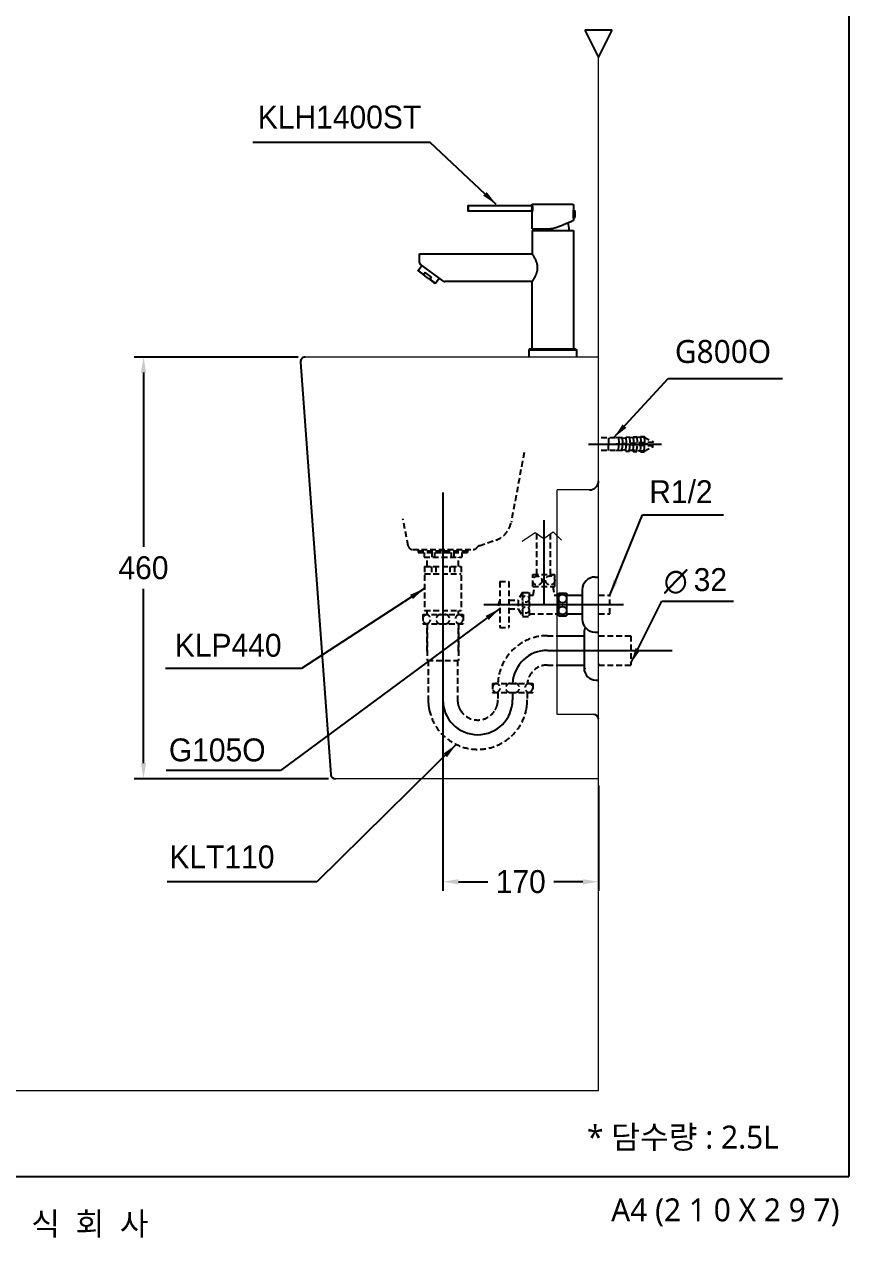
# Model space of a CAD drawing. Header units: millimetres. Extents: x 0 to 1800, y -67 to 2530.
# Drawn here: x 901 to 1800, y -67 to 1257 of the extents above; entities that cross this region are included whole.
import ezdxf
from ezdxf.enums import TextEntityAlignment as Align
from ezdxf.lldxf.tags import DXFTag

# ---------------------------------------------------------------- set-up
doc = ezdxf.new("R2010")
doc.units = ezdxf.units.MM
doc.linetypes.add('DASHED2', pattern=[9.525, 6.35, -3.175])
doc.layers.get('Defpoints').update_dxf_attribs({"color": 1})
for name, color, linetype in [('TEXT', 7, 'Continuous'), ('내부선 및 부속', 4, 'Continuous'), ('도각라인', 7, 'Continuous'), ('외형선', 3, 'Continuous'), ('점선', 6, 'DASHED2'), ('중심선', 1, 'DASHED'), ('치수선', 7, 'Continuous')]:
    doc.layers.add(name, color=color, linetype=linetype)
doc.styles.add('140911', font='HBATANG.TTF')
doc.styles.add('____', font='')
doc.styles.add('맑은고딕_치수', font='malgun.ttf', dxfattribs={"height": 25})
doc.styles.add('맑은고딕_통일', font='malgun.ttf', dxfattribs={"height": 25})
doc.styles.add('타이틀', font='H2GTRM.TTF', dxfattribs={"height": 25})
doc.styles.get('____').set_extended_font_data('굴림')
tags = doc.linetypes.add('DASHDOT', pattern=[70, 31, -13, 13, -13]).pattern_tags.tags
tags[10:11] = [DXFTag(74, 4), DXFTag(75, 0), DXFTag(340, '0'), DXFTag(46, 0.0), DXFTag(50, 0.0), DXFTag(44, 0.0), DXFTag(45, 0.0)]
tags[8:9] = [DXFTag(74, 4), DXFTag(75, 0), DXFTag(340, '0'), DXFTag(46, 0.0), DXFTag(50, 0.0), DXFTag(44, 0.0), DXFTag(45, 0.0)]
tags[6:7] = [DXFTag(74, 4), DXFTag(75, 0), DXFTag(340, '0'), DXFTag(46, 0.0), DXFTag(50, 0.0), DXFTag(44, 0.0), DXFTag(45, 0.0)]
tags[4:5] = [DXFTag(74, 4), DXFTag(75, 0), DXFTag(340, '0'), DXFTag(46, 0.0), DXFTag(50, 0.0), DXFTag(44, 0.0), DXFTag(45, 0.0)]
tags = doc.linetypes.add('DASHED', pattern=[25.72, 12.86, -12.86]).pattern_tags.tags
tags[6:7] = [DXFTag(74, 4), DXFTag(75, 0), DXFTag(340, '0'), DXFTag(46, 0.0), DXFTag(50, 0.0), DXFTag(44, 0.0), DXFTag(45, 0.0)]
tags[4:5] = [DXFTag(74, 4), DXFTag(75, 0), DXFTag(340, '0'), DXFTag(46, 0.0), DXFTag(50, 0.0), DXFTag(44, 0.0), DXFTag(45, 0.0)]
doc.dimstyles.new('MSADIM', dxfattribs={"dimtxt": 33, "dimasz": 17, "dimexe": 10, "dimexo": 7.5, "dimgap": 10, "dimtad": 0, "dimtih": 1, "dimtoh": 1, "dimdec": 0, "dimzin": 1, "dimdsep": 46, "dimtxsty": '____', "dimcen": 11.25, "dimadec": 0, "dimazin": 0, "dimtfac": 1, "dimtdec": 0, "dimtix": 1, "dimtmove": 0, "dimatfit": 3, "dimfxl": 0, "dimtolj": 1, "dimtzin": 1, "dimarcsym": 0})

# ---------------------------------------------------------------- blocks, each defined once
blk = doc.blocks.new('*D12')
at = {"color": 0, "lineweight": -2}
for p, q in [((1357.4, 512.4), (1357.4, 311.5)), ((1527.2, 426.4), (1527.2, 311.5)), ((1374.4, 321.5), (1406.4, 321.5)), ((1510.2, 321.5), (1478.3, 321.5))]:
    blk.add_line(p, q, dxfattribs=at)
at = {"color": 0}
for points in [[(1374.4, 324.3), (1374.4, 318.6), (1357.4, 321.5)], [(1510.2, 324.3), (1510.2, 318.6), (1527.2, 321.5)]]:
    blk.add_solid(points, dxfattribs=at)
at = {"layer": 'Defpoints', "color": 0}
for p in [(1357.4, 519.9), (1527.2, 433.9), (1527.2, 321.5)]:
    blk.add_point(p, dxfattribs=at)
at = {"color": 0, "insert": (1442.3, 321.5), "char_height": 25, "attachment_point": 5, "style": '____'}
blk.add_mtext('\\A1;170', dxfattribs=at)
blk = doc.blocks.new('*D21')
at = {"color": 0, "lineweight": -2}
for p, q in [((1199.7, 893.9), (1020.9, 893.9)), ((1030.9, 876.9), (1030.9, 686.7)), ((1030.9, 450.9), (1030.9, 641)), ((1232.7, 433.9), (1020.9, 433.9))]:
    blk.add_line(p, q, dxfattribs=at)
at = {"color": 0}
for points in [[(1028.1, 876.9), (1033.8, 876.9), (1030.9, 893.9)], [(1028.1, 450.9), (1033.8, 450.9), (1030.9, 433.9)]]:
    blk.add_solid(points, dxfattribs=at)
at = {"layer": 'Defpoints', "color": 0}
for p in [(1030.9, 893.9), (1207.2, 893.9), (1240.2, 433.9)]:
    blk.add_point(p, dxfattribs=at)
at = {"color": 0, "insert": (1030.9, 663.9), "char_height": 25, "attachment_point": 5, "style": '____'}
blk.add_mtext('\\A1;460', dxfattribs=at)

msp = doc.modelspace()

# ---------------------------------------------------------------- linework, layer by layer
at = {"layer": '내부선 및 부속', "lineweight": -3}
for p, q in [((1385.1, 1059.2), (1385.1, 1056.2)), ((1385.1, 1059.2), (1453.6, 1059.2)), ((1499.8, 1059.9), (1499.8, 1054.2)), ((1384.6, 1058.7), (1384.6, 1056.2)), ((1384.6, 1056.2), (1384.6, 1053.7)), ((1385.1, 1056.2), (1385.1, 1053.2)), ((1453.6, 1053.2), (1385.1, 1053.2)), ((1454.7, 1033.9), (1454.6, 1052)), ((1454.6, 1052), (1454.6, 1052)), ((1499.6, 1051.7), (1499.7, 1051.7)), ((1499.7, 1048.1), (1499.6, 1048.1)), ((1499.7, 1045.5), (1499.7, 1054.2)), ((1499.8, 1054.2), (1500.7, 1054.2)), ((1500.7, 1045.5), (1500.7, 1054.2)), ((1499.7, 1045.7), (1499.7, 1042.9)), ((1500.7, 1045.5), (1499.7, 1045.5)), ((1499.7, 1045.5), (1500.7, 1045.5)), ((1454.7, 1031.9), (1499.7, 1031.9)), ((1454.7, 1031.9), (1454.7, 1006.4)), ((1494.8, 1032), (1494.9, 1032)), ((1499.7, 1031.9), (1499.7, 902.4)), ((1331.9, 996.9), (1331.9, 1006.4)), ((1331.9, 1006.4), (1332.9, 1006.4)), ((1332.9, 1006.4), (1454.7, 1006.4)), ((1330.5, 988.5), (1334.5, 993.9)), ((1358.3, 976.4), (1332.7, 995.3)), ((1330.6, 987.8), (1330.5, 988.5)), ((1336.5, 984), (1330.5, 988.5)), ((1330.6, 987.8), (1337.6, 982.6)), ((1338, 986), (1336.5, 984)), ((1341.7, 979.5), (1337.6, 982.6)), ((1344.9, 980.9), (1338, 986)), ((1344.9, 980.9), (1343.4, 978.9)), ((1349.4, 974.4), (1353.5, 979.9)), ((1341.7, 979.5), (1348.7, 974.3)), ((1349.4, 974.4), (1343.4, 978.9)), ((1349.4, 974.4), (1348.7, 974.3)), ((1358.3, 976.4), (1359.9, 976.4)), ((1454.7, 976.4), (1359.7, 976.4)), ((1454.7, 902.4), (1454.7, 976.4)), ((1451.2, 901.4), (1451.2, 893.9)), ((1503.2, 901.4), (1451.2, 901.4)), ((1502.2, 902.4), (1452.2, 902.4)), ((1503.2, 901.4), (1503.2, 893.9))]:
    msp.add_line(p, q, dxfattribs=at)
at = {"layer": '내부선 및 부속'}
for p, q in [((1499.2, 1060.5), (1455.1, 1060.5)), ((1523.4, 653.9), (1527.4, 653.9)), ((1483.4, 636.4), (1483.4, 611.4)), ((1483.4, 636.4), (1492.4, 636.4)), ((1492.4, 636.4), (1492.4, 611.4)), ((1509.4, 639.9), (1509.4, 607.9)), ((1482.2, 634.1), (1483.4, 634.1)), ((1492.4, 634.1), (1509.4, 634.1)), ((1482.2, 613.6), (1483.4, 613.6)), ((1483.4, 611.4), (1492.4, 611.4)), ((1492.4, 613.6), (1509.4, 613.6)), ((1482.2, 589.9), (1511.4, 589.9)), ((1511.4, 593.4), (1511.4, 557.9)), ((1523.4, 593.9), (1527.4, 593.9)), ((1482.2, 557.9), (1511.4, 557.9)), ((1511.4, 557.9), (1511.4, 554.4)), ((1524.4, 541.4), (1527.4, 541.4))]:
    msp.add_line(p, q, dxfattribs=at)
for centre in [(1487.9, 630.4), (1487.9, 617.4)]:
    msp.add_circle(centre, 4.5, dxfattribs=at)
at = {"layer": '내부선 및 부속', "lineweight": -3}
for centre, radius, start, end in [((1385.1, 1058.7), 0.5, 90, 180), ((1385.1, 1053.7), 0.5, 180, 270), ((1487.9, 1031.8), 28.4, 175.7529, 179.7977), ((1452.2, 901.4), 1, 90, 180), ((1454.5, 903.4), 1, 270, 284.4784)]:
    msp.add_arc(centre, radius, start, end, dxfattribs=at)
at = {"layer": '내부선 및 부속'}
for centre, radius, start, end in [((1453.4, 1052), 1.23, 0.8114, 81.1264), ((1523.4, 639.9), 14, 90, 180), ((1523.4, 607.9), 14, 180, 270), ((1524.4, 593.4), 13, 154.7643, 180), ((1524.4, 554.4), 13, 180, 270)]:
    msp.add_arc(centre, radius, start, end, dxfattribs=at)
at = {"layer": '내부선 및 부속', "lineweight": -3, "extrusion": (0, 0, -1)}
for centre, radius, start, end in [((-1466.5, 1031.8), 28.4, 162.2974, 179.4652), ((-1500, 903.4), 1, 270, 284.4788), ((-1502.2, 901.4), 1, 90, 180)]:
    msp.add_arc(centre, radius, start, end, dxfattribs=at)
for major_axis, start_param, end_param in [((-19.2, 0), 2.912682, 3.141593), ((19.2, 0), 0, 0.228911)]:
    msp.add_ellipse((1482.1, 1049.9), major_axis=major_axis, ratio=0.999887, start_param=start_param, end_param=end_param, dxfattribs=at)
at = {"layer": '내부선 및 부속', "lineweight": -3}
for points, weights in [([(1454.5, 1059.9), (1454.3, 1059.4), (1453.9, 1059.2), (1453.4, 1059.2)], [0.955156664612, 0.862454570136, 0.877403186498, 1.0000025137]), ([(1454.6, 1060.1), (1454.6, 1060), (1454.5, 1060), (1454.5, 1059.9)], [1.00001310391, 0.982984306088, 0.968032165351, 0.9551566817])]:
    msp.add_rational_spline(points, weights, degree=3, dxfattribs=at)
for points, knots in [([(1453.6, 1059.2), (1453.6, 1059.2), (1453.6, 1059.2), (1453.6, 1059.2), (1453.6, 1059.2), (1453.6, 1059.2), (1453.6, 1059.2), (1453.6, 1059.2), (1453.6, 1059.2), (1453.6, 1059.2), (1453.6, 1059.2), (1453.6, 1059.2), (1453.6, 1059.2), (1453.6, 1059.2), (1453.6, 1059.2), (1453.6, 1059.2), (1453.6, 1059.2), (1453.6, 1059.2), (1453.6, 1059.2), (1453.6, 1059.1), (1453.6, 1059.1), (1453.6, 1059.1), (1453.6, 1059.1), (1453.7, 1059.1), (1453.7, 1059.1), (1453.7, 1059), (1453.7, 1059), (1453.7, 1059), (1453.7, 1059), (1453.7, 1059), (1453.7, 1059), (1453.7, 1058.9), (1453.7, 1058.9), (1453.8, 1058.9), (1453.8, 1058.9), (1453.8, 1058.9), (1453.8, 1058.8), (1453.8, 1058.8)], [-0.209397, -0.209397, -0.209397, -0.209397, 0, 0, 0, 0.002393, 0.018705, 0.034194, 0.04886, 0.062703, 0.075723, 0.08792, 0.099294, 0.109845, 0.119573, 0.128478, 0.13656, 0.143819, 0.150255, 0.155868, 0.182678, 0.239411, 0.326063, 0.442631, 0.495861, 0.546574, 0.594773, 0.640459, 0.683634, 0.724301, 0.761364, 0.7992, 0.837808, 0.877192, 0.91735, 0.958286, 1, 1, 1, 1]), ([(1455.1, 1060.5), (1455.1, 1060.5), (1455.1, 1060.5), (1455.1, 1060.5), (1455, 1060.5), (1454.9, 1060.5), (1454.7, 1060.4), (1454.6, 1060.2), (1454.6, 1060.1), (1454.6, 1060.1)], [-0.074984, -0.074984, -0.074984, -0.074984, 0, 0, 0, 0.191666, 0.54292, 0.894174, 1, 1, 1, 1]), ([(1455, 1059.9), (1455, 1059.9), (1455, 1059.9), (1455, 1059.9), (1454.9, 1059.9), (1454.9, 1059.9), (1454.9, 1059.9), (1454.9, 1059.9), (1454.9, 1060), (1454.9, 1060), (1454.9, 1060), (1454.9, 1060), (1454.9, 1060), (1454.9, 1060), (1454.9, 1060), (1454.9, 1060), (1454.9, 1060), (1454.9, 1060), (1454.9, 1060), (1454.8, 1060), (1454.8, 1060), (1454.8, 1060), (1454.8, 1060), (1454.8, 1060), (1454.8, 1060), (1454.8, 1060), (1454.8, 1060), (1454.8, 1060), (1454.8, 1060.1), (1454.8, 1060.1), (1454.8, 1060.1), (1454.8, 1060.1), (1454.8, 1060.1), (1454.8, 1060.1), (1454.8, 1060.1), (1454.8, 1060.1), (1454.7, 1060.1), (1454.7, 1060.1), (1454.7, 1060.1), (1454.7, 1060.1), (1454.7, 1060.1), (1454.7, 1060.1), (1454.7, 1060.1)], [0, 0, 0, 0, 0.023127, 0.046347, 0.06966, 0.093066, 0.116565, 0.140157, 0.163843, 0.187622, 0.211494, 0.235461, 0.259521, 0.283676, 0.307926, 0.332271, 0.356712, 0.381248, 0.405881, 0.43061, 0.455436, 0.48036, 0.505382, 0.530502, 0.555721, 0.58104, 0.606458, 0.631976, 0.657595, 0.683315, 0.709137, 0.73506, 0.761086, 0.787215, 0.813448, 0.839784, 0.866224, 0.892769, 0.919418, 0.946173, 0.973033, 1, 1, 1, 1]), ([(1454.8, 1052), (1454.8, 1052), (1454.8, 1052), (1454.8, 1052), (1454.8, 1052), (1454.8, 1052), (1454.8, 1052), (1454.8, 1052), (1454.8, 1052), (1454.8, 1052), (1454.8, 1052), (1454.8, 1052), (1454.8, 1052), (1454.8, 1052), (1454.8, 1052), (1454.8, 1052), (1454.8, 1052), (1454.8, 1052), (1454.8, 1052), (1454.8, 1052), (1454.8, 1052), (1454.8, 1052), (1454.8, 1052), (1454.8, 1052), (1454.8, 1052), (1454.8, 1052), (1454.8, 1052), (1454.8, 1052), (1454.8, 1052), (1454.8, 1052.1), (1454.9, 1052.1), (1454.9, 1052.1), (1454.9, 1052.1), (1454.9, 1052.1), (1454.9, 1052.1), (1454.9, 1052.1), (1454.9, 1052.1), (1454.9, 1052.1), (1454.9, 1052.1), (1454.9, 1052.1), (1454.9, 1052.1), (1454.9, 1052.1), (1454.9, 1052.1), (1454.9, 1052.1), (1454.9, 1052.2), (1454.9, 1052.2), (1454.9, 1052.2), (1454.9, 1052.2), (1454.9, 1052.2), (1454.9, 1052.2), (1455, 1052.2), (1455, 1052.3), (1455.1, 1052.5), (1455.1, 1052.7), (1455.2, 1052.9), (1455.2, 1053.1), (1455.3, 1053.4), (1455.3, 1053.6), (1455.4, 1054), (1455.4, 1054.3), (1455.5, 1054.8), (1455.5, 1055.2), (1455.5, 1055.7), (1455.5, 1056.1), (1455.5, 1056.6), (1455.5, 1057), (1455.4, 1057.3), (1455.4, 1057.6), (1455.4, 1057.9), (1455.3, 1058.3), (1455.3, 1058.5), (1455.2, 1058.8), (1455.2, 1059), (1455.2, 1059.1), (1455.2, 1059.2), (1455.2, 1059.2), (1455.1, 1059.3), (1455.1, 1059.3), (1455.1, 1059.4), (1455.1, 1059.4), (1455.1, 1059.4), (1455.1, 1059.5), (1455.1, 1059.5), (1455.1, 1059.6), (1455.1, 1059.6), (1455, 1059.6), (1455, 1059.7), (1455, 1059.7), (1455, 1059.7), (1455, 1059.8), (1455, 1059.8), (1455, 1059.8), (1455, 1059.9), (1455, 1059.9), (1455, 1059.9)], [-0.000001, -0.000001, -0.000001, -0.000001, 0, 0, 0, 0.002658, 0.005314, 0.007968, 0.010619, 0.013269, 0.015916, 0.018562, 0.021206, 0.023848, 0.02649, 0.029129, 0.031768, 0.034406, 0.037042, 0.039678, 0.042314, 0.044949, 0.047583, 0.050218, 0.052852, 0.055486, 0.058121, 0.060756, 0.063391, 0.066027, 0.068664, 0.071301, 0.073939, 0.076579, 0.07922, 0.081862, 0.084506, 0.087151, 0.089798, 0.092447, 0.095098, 0.097751, 0.100407, 0.103065, 0.105725, 0.108388, 0.111054, 0.113723, 0.116395, 0.11907, 0.121749, 0.152939, 0.184005, 0.215157, 0.246605, 0.278292, 0.3098, 0.341343, 0.373138, 0.415702, 0.457931, 0.500353, 0.543038, 0.585266, 0.627561, 0.659344, 0.690857, 0.72231, 0.753911, 0.785189, 0.816248, 0.847291, 0.87852, 0.884373, 0.89021, 0.896033, 0.901844, 0.907642, 0.913431, 0.919211, 0.924983, 0.93075, 0.936512, 0.942271, 0.948028, 0.953785, 0.959543, 0.965303, 0.971068, 0.976838, 0.982614, 0.988399, 0.994194, 1, 1, 1, 1]), ([(1499.2, 1060.5), (1499.3, 1060.5), (1499.4, 1060.5), (1499.5, 1060.4), (1499.6, 1060.3), (1499.7, 1060.2), (1499.8, 1060.1), (1499.8, 1060), (1499.8, 1059.9)], [0, 0, 0, 0, 0.239274, 0.368404, 0.500176, 0.631917, 0.760967, 1, 1, 1, 1]), ([(1453.8, 1058.8), (1453.8, 1058.8), (1453.8, 1058.8), (1453.8, 1058.8), (1453.8, 1058.8), (1453.8, 1058.8), (1453.8, 1058.8), (1453.8, 1058.7), (1453.8, 1058.7), (1453.8, 1058.7), (1453.8, 1058.7), (1453.8, 1058.7), (1453.9, 1058.7), (1453.9, 1058.6), (1453.9, 1058.6), (1453.9, 1058.6), (1453.9, 1058.6), (1453.9, 1058.6), (1453.9, 1058.6), (1453.9, 1058.5), (1453.9, 1058.5), (1453.9, 1058.5), (1453.9, 1058.5), (1453.9, 1058.5), (1453.9, 1058.5), (1453.9, 1058.4), (1453.9, 1058.4), (1454, 1058.4), (1454, 1058.4), (1454, 1058.4), (1454, 1058.3), (1454, 1058.3), (1454, 1058.3), (1454, 1058.3), (1454, 1058.3), (1454, 1058.2), (1454, 1058.2), (1454, 1058.2), (1454.1, 1058.1), (1454.1, 1058), (1454.1, 1058), (1454.1, 1057.9), (1454.1, 1057.8), (1454.1, 1057.8), (1454.2, 1057.7), (1454.2, 1057.6), (1454.2, 1057.6), (1454.2, 1057.5), (1454.2, 1057.4), (1454.2, 1057.3), (1454.3, 1057.1), (1454.3, 1057), (1454.3, 1056.9), (1454.3, 1056.7), (1454.3, 1056.6), (1454.3, 1056.4), (1454.3, 1056.3), (1454.4, 1056.1), (1454.4, 1055.9), (1454.3, 1055.7), (1454.3, 1055.4), (1454.3, 1055.1), (1454.3, 1054.8), (1454.2, 1054.6), (1454.2, 1054.4), (1454.1, 1054.3), (1454.1, 1054.1), (1454, 1054), (1454, 1053.8), (1454, 1053.8), (1453.9, 1053.7), (1453.9, 1053.6), (1453.9, 1053.6), (1453.9, 1053.5), (1453.9, 1053.5), (1453.8, 1053.5), (1453.8, 1053.4), (1453.8, 1053.4), (1453.8, 1053.4), (1453.8, 1053.4), (1453.8, 1053.4), (1453.8, 1053.4), (1453.8, 1053.4), (1453.8, 1053.3), (1453.8, 1053.3), (1453.8, 1053.3), (1453.8, 1053.3), (1453.8, 1053.3), (1453.8, 1053.3), (1453.7, 1053.3), (1453.7, 1053.3), (1453.7, 1053.3), (1453.7, 1053.3), (1453.7, 1053.3), (1453.7, 1053.3), (1453.7, 1053.3), (1453.7, 1053.3), (1453.7, 1053.3), (1453.7, 1053.3), (1453.7, 1053.3), (1453.7, 1053.3), (1453.7, 1053.3), (1453.7, 1053.3), (1453.7, 1053.3), (1453.7, 1053.3), (1453.7, 1053.3), (1453.7, 1053.3), (1453.7, 1053.3), (1453.7, 1053.3), (1453.7, 1053.2), (1453.7, 1053.2), (1453.7, 1053.2), (1453.7, 1053.2), (1453.7, 1053.2), (1453.7, 1053.2), (1453.7, 1053.2), (1453.7, 1053.2), (1453.7, 1053.2), (1453.7, 1053.2), (1453.7, 1053.2), (1453.7, 1053.2), (1453.7, 1053.2), (1453.7, 1053.2), (1453.7, 1053.2), (1453.6, 1053.2), (1453.6, 1053.2), (1453.6, 1053.2), (1453.6, 1053.2)], [0, 0, 0, 0, 0.003821, 0.007642, 0.011463, 0.015284, 0.019106, 0.022929, 0.026751, 0.030574, 0.034397, 0.038221, 0.042045, 0.045869, 0.049693, 0.053518, 0.057343, 0.061169, 0.064995, 0.068821, 0.072648, 0.076474, 0.080302, 0.084129, 0.087957, 0.091785, 0.095614, 0.099442, 0.103272, 0.107101, 0.110931, 0.114761, 0.118592, 0.122423, 0.126254, 0.130085, 0.133917, 0.14478, 0.155666, 0.166576, 0.177509, 0.188466, 0.199448, 0.210455, 0.221487, 0.232545, 0.243629, 0.254739, 0.265875, 0.28557, 0.304959, 0.324047, 0.342838, 0.361336, 0.379548, 0.397476, 0.415127, 0.432506, 0.464115, 0.495808, 0.527618, 0.56918, 0.612842, 0.65866, 0.680764, 0.704971, 0.731284, 0.759706, 0.790239, 0.806154, 0.821057, 0.834946, 0.847821, 0.859684, 0.870532, 0.880368, 0.889189, 0.896998, 0.903792, 0.909574, 0.914341, 0.918095, 0.920836, 0.922563, 0.923277, 0.925206, 0.92713, 0.929049, 0.930964, 0.932873, 0.934777, 0.936676, 0.938571, 0.94046, 0.942344, 0.944224, 0.946098, 0.947968, 0.949832, 0.951692, 0.953546, 0.955396, 0.95724, 0.95908, 0.960914, 0.962744, 0.964569, 0.966388, 0.968203, 0.970013, 0.971818, 0.973618, 0.975412, 0.977202, 0.978987, 0.980767, 0.982542, 0.984312, 0.986077, 0.987838, 0.989593, 0.991343, 0.993088, 0.994829, 0.996564, 0.998294, 1, 1, 1, 1]), ([(1453.6, 1053.2), (1453.6, 1053.2), (1453.6, 1053.2), (1453.6, 1053.2), (1453.6, 1053.2), (1453.6, 1053.2), (1453.6, 1053.2), (1453.6, 1053.2), (1453.6, 1053.2), (1453.6, 1053.2), (1453.6, 1053.2), (1453.6, 1053.2), (1453.6, 1053.2), (1453.6, 1053.2), (1453.6, 1053.2), (1453.6, 1053.2), (1453.6, 1053.2), (1453.6, 1053.2), (1453.6, 1053.2), (1453.6, 1053.2), (1453.6, 1053.2), (1453.6, 1053.2), (1453.6, 1053.2), (1453.6, 1053.2), (1453.6, 1053.2), (1453.6, 1053.2), (1453.6, 1053.2), (1453.6, 1053.2), (1453.6, 1053.2), (1453.6, 1053.2), (1453.6, 1053.2), (1453.6, 1053.2), (1453.6, 1053.2), (1453.6, 1053.2), (1453.6, 1053.2), (1453.6, 1053.2), (1453.6, 1053.2), (1453.6, 1053.2), (1453.6, 1053.2), (1453.6, 1053.2)], [0, 0, 0, 0, 0.000343, 0.029579, 0.058732, 0.087799, 0.116783, 0.145683, 0.174499, 0.203231, 0.231879, 0.260443, 0.288923, 0.317319, 0.345631, 0.373859, 0.402003, 0.430064, 0.45804, 0.485933, 0.513742, 0.541467, 0.569109, 0.596666, 0.624141, 0.651531, 0.678838, 0.706061, 0.7332, 0.760256, 0.787228, 0.814117, 0.840922, 0.867644, 0.894282, 0.920836, 0.947308, 0.973696, 1, 1, 1, 1]), ([(1499.7, 1052.9), (1499.7, 1052.8), (1499.7, 1052.8), (1499.7, 1052.7), (1499.7, 1052.6), (1499.7, 1052.6), (1499.7, 1052.5), (1499.7, 1052.5), (1499.7, 1052.4), (1499.7, 1052.3), (1499.6, 1052), (1499.6, 1051.9), (1499.6, 1051.7), (1499.6, 1051.7), (1499.6, 1051.6), (1499.6, 1051.5), (1499.6, 1051.4), (1499.6, 1051.2), (1499.5, 1051), (1499.5, 1050.8), (1499.5, 1050.8), (1499.5, 1050.7), (1499.5, 1050.7), (1499.5, 1050.6), (1499.5, 1050.5), (1499.5, 1050.2), (1499.5, 1050), (1499.5, 1049.8), (1499.5, 1049.7), (1499.5, 1049.5), (1499.5, 1049.5), (1499.5, 1049.4), (1499.5, 1049.3), (1499.5, 1049.3), (1499.5, 1049.1), (1499.5, 1048.9), (1499.5, 1048.7), (1499.5, 1048.5), (1499.5, 1048.5), (1499.5, 1048.4), (1499.5, 1048.3), (1499.6, 1048.2), (1499.6, 1048), (1499.6, 1047.8), (1499.6, 1047.7), (1499.6, 1047.6), (1499.6, 1047.6), (1499.6, 1047.5), (1499.6, 1047.5), (1499.6, 1047.4), (1499.6, 1047.3), (1499.6, 1047.2), (1499.7, 1047), (1499.7, 1046.9), (1499.7, 1046.9), (1499.7, 1046.9), (1499.7, 1046.8), (1499.7, 1046.8), (1499.7, 1046.8), (1499.7, 1046.8), (1499.7, 1046.7), (1499.7, 1046.6), (1499.7, 1046.6), (1499.7, 1046.5), (1499.7, 1046.5), (1499.7, 1046.5), (1499.7, 1046.5), (1499.7, 1046.5), (1499.7, 1046.5), (1499.7, 1046.5)], [0, 0, 0, 0, 0.034606, 0.034606, 0.053171, 0.062454, 0.062454, 0.071736, 0.071736, 0.108867, 0.145997, 0.183128, 0.183128, 0.201693, 0.201693, 0.220258, 0.220258, 0.257389, 0.29452, 0.29452, 0.313085, 0.313085, 0.322367, 0.322367, 0.33165, 0.368781, 0.405911, 0.405911, 0.443042, 0.443042, 0.452324, 0.452324, 0.461607, 0.480172, 0.480172, 0.517303, 0.554433, 0.554433, 0.572999, 0.572999, 0.591564, 0.591564, 0.628695, 0.665825, 0.665825, 0.68439, 0.693673, 0.693673, 0.702956, 0.702956, 0.740086, 0.740086, 0.777217, 0.814347, 0.814347, 0.82363, 0.82363, 0.832913, 0.832913, 0.851478, 0.851478, 0.888608, 0.925739, 0.925739, 0.944304, 0.944304, 0.96287, 0.96287, 1, 1, 1, 1]), ([(1501.1, 1049.9), (1501.1, 1050), (1501.1, 1050), (1501.1, 1050.1), (1501.1, 1050.1), (1501.1, 1050.1), (1501.1, 1050.1), (1501.1, 1050.2), (1501.1, 1050.2), (1501.1, 1050.2), (1501.1, 1050.3), (1501.1, 1050.3), (1501.1, 1050.3), (1501.1, 1050.4), (1501.1, 1050.4), (1501.1, 1050.4), (1501.1, 1050.4), (1501.1, 1050.5), (1501.1, 1050.5), (1501.1, 1050.5), (1501.1, 1050.5), (1501.1, 1050.6), (1501.1, 1050.6), (1501.1, 1050.6), (1501.1, 1050.6), (1501.1, 1050.6), (1501.1, 1050.6), (1501.1, 1050.6), (1501.1, 1050.6), (1501.1, 1050.7), (1501.1, 1050.7), (1501, 1050.7), (1501, 1050.7), (1501, 1050.7), (1501, 1050.7), (1501, 1050.7), (1501, 1050.7), (1501, 1050.6), (1501, 1050.6), (1501, 1050.6), (1501, 1050.6), (1501, 1050.6), (1501, 1050.6), (1501, 1050.6), (1501, 1050.6), (1501, 1050.5), (1501, 1050.5), (1501, 1050.4), (1501, 1050.4), (1501, 1050.4), (1501, 1050.3), (1501, 1050.3), (1501, 1050.3), (1501, 1050.2), (1501, 1050.2), (1501, 1050.1), (1500.9, 1050), (1500.9, 1050), (1500.9, 1050), (1500.9, 1049.9), (1500.9, 1049.9)], [0, 0, 0, 0, 0.0625, 0.0625, 0.09375, 0.09375, 0.109375, 0.109375, 0.125, 0.125, 0.1875, 0.1875, 0.203125, 0.203125, 0.21875, 0.21875, 0.25, 0.25, 0.3125, 0.3125, 0.328125, 0.328125, 0.34375, 0.375, 0.40625, 0.40625, 0.421875, 0.421875, 0.4375, 0.4375, 0.5, 0.5, 0.53125, 0.53125, 0.546875, 0.546875, 0.5625, 0.5625, 0.625, 0.625, 0.640625, 0.640625, 0.65625, 0.65625, 0.6875, 0.6875, 0.75, 0.75, 0.78125, 0.78125, 0.8125, 0.84375, 0.84375, 0.875, 0.875, 0.9375, 0.9375, 0.96875, 0.96875, 1, 1, 1, 1]), ([(1500.9, 1049.9), (1500.9, 1049.9), (1500.9, 1049.8), (1501, 1049.8), (1501, 1049.7), (1501, 1049.7), (1501, 1049.7), (1501, 1049.7), (1501, 1049.6), (1501, 1049.6), (1501, 1049.5), (1501, 1049.5), (1501, 1049.5), (1501, 1049.5), (1501, 1049.5), (1501, 1049.4), (1501, 1049.4), (1501, 1049.4), (1501, 1049.3), (1501, 1049.3), (1501, 1049.3), (1501, 1049.3), (1501, 1049.2), (1501, 1049.2), (1501, 1049.2), (1501, 1049.2), (1501, 1049.2), (1501, 1049.2), (1501, 1049.2), (1501, 1049.2), (1501, 1049.2), (1501.1, 1049.2), (1501.1, 1049.2), (1501.1, 1049.2), (1501.1, 1049.2), (1501.1, 1049.2), (1501.1, 1049.2), (1501.1, 1049.2), (1501.1, 1049.2), (1501.1, 1049.2), (1501.1, 1049.2), (1501.1, 1049.2), (1501.1, 1049.2), (1501.1, 1049.3), (1501.1, 1049.3), (1501.1, 1049.3), (1501.1, 1049.3), (1501.1, 1049.4), (1501.1, 1049.4), (1501.1, 1049.4), (1501.1, 1049.5), (1501.1, 1049.5), (1501.1, 1049.6), (1501.1, 1049.6), (1501.1, 1049.7), (1501.1, 1049.7), (1501.1, 1049.8), (1501.1, 1049.8), (1501.1, 1049.9), (1501.1, 1049.9), (1501.1, 1049.9)], [0, 0, 0, 0, 0.0625, 0.0625, 0.09375, 0.09375, 0.109375, 0.109375, 0.125, 0.125, 0.1875, 0.1875, 0.203125, 0.203125, 0.21875, 0.21875, 0.25, 0.25, 0.3125, 0.3125, 0.328125, 0.328125, 0.34375, 0.375, 0.40625, 0.40625, 0.421875, 0.421875, 0.4375, 0.4375, 0.5, 0.5, 0.53125, 0.53125, 0.546875, 0.546875, 0.5625, 0.5625, 0.625, 0.625, 0.640625, 0.640625, 0.65625, 0.65625, 0.6875, 0.6875, 0.75, 0.75, 0.78125, 0.78125, 0.8125, 0.84375, 0.84375, 0.875, 0.875, 0.9375, 0.9375, 0.96875, 0.96875, 1, 1, 1, 1]), ([(1454.7, 1033.9), (1454.8, 1033.9), (1455.3, 1033.9), (1456.2, 1033.9), (1457.1, 1033.9), (1460, 1033.9), (1466.6, 1033.9), (1471.9, 1033.9), (1474.6, 1033.9)], [-0.289728, -0.289728, -0.289728, -0.289728, 0, 0, 0, 0.333333, 0.666667, 1, 1, 1, 1]), ([(1474.6, 1033.9), (1474.6, 1033.9), (1474.7, 1033.9), (1474.7, 1033.9), (1474.7, 1033.9), (1474.7, 1033.9)], [0, 0, 0, 0, 0.925252, 0.925252, 1, 1, 1, 1]), ([(1479.8, 1034.9), (1482.4, 1036), (1487.5, 1038), (1494.1, 1040.6), (1498.6, 1042.4), (1499.7, 1042.9), (1499.7, 1042.9)], [0, 0, 0, 0, 0.250034, 0.500067, 0.750101, 1, 1, 1, 1]), ([(1454.7, 1006.4), (1454.7, 1006.4), (1454.7, 1006.4), (1454.7, 1006.4), (1454.7, 1006.4), (1454.7, 1006.4), (1454.7, 1006.4), (1454.7, 1006.3), (1454.7, 1006.3), (1454.8, 1006.3), (1454.8, 1006.2), (1455, 1006), (1455, 1005.9), (1455.2, 1005.7), (1455.2, 1005.7), (1455.2, 1005.6), (1455.2, 1005.6), (1455.3, 1005.4), (1455.4, 1005.3), (1455.6, 1005), (1455.7, 1004.8), (1455.9, 1004.4), (1456, 1004.3), (1456.1, 1004.1), (1456.2, 1004.1), (1456.3, 1003.9), (1456.3, 1003.9), (1456.5, 1003.5), (1456.7, 1003.2), (1457, 1002.6), (1457.2, 1002.3), (1457.5, 1001.6), (1457.7, 1001.3), (1457.9, 1000.9), (1458, 1000.8), (1458, 1000.7), (1458.1, 1000.6), (1458.2, 1000.2), (1458.4, 1000), (1458.6, 999.4), (1458.8, 999), (1459.1, 998.1), (1459.3, 997.7), (1459.5, 997), (1459.6, 996.8), (1459.7, 996.4), (1459.7, 996.3), (1459.8, 996.1), (1459.8, 996.1), (1459.8, 996), (1459.8, 995.9), (1460, 995.4), (1460.1, 994.9), (1460.2, 993.9), (1460.3, 993.4), (1460.4, 992.8), (1460.4, 992.6), (1460.4, 992.4), (1460.4, 992.3), (1460.4, 992.2), (1460.4, 991.9), (1460.4, 991.6), (1460.4, 991.4)], [0, 0, 0, 0, 0.005985, 0.005985, 0.013812, 0.013812, 0.029465, 0.029465, 0.060773, 0.060773, 0.123388, 0.123388, 0.186003, 0.186003, 0.19383, 0.19383, 0.201657, 0.217311, 0.248618, 0.248618, 0.311234, 0.311234, 0.342541, 0.342541, 0.358195, 0.358195, 0.373849, 0.373849, 0.436464, 0.436464, 0.499079, 0.499079, 0.561694, 0.561694, 0.569521, 0.569521, 0.577348, 0.593002, 0.624309, 0.624309, 0.686924, 0.686924, 0.749539, 0.749539, 0.780847, 0.780847, 0.796501, 0.796501, 0.804328, 0.804328, 0.812155, 0.812155, 0.87477, 0.87477, 0.937385, 0.937385, 0.953039, 0.960866, 0.960866, 0.968692, 0.968692, 1, 1, 1, 1]), ([(1331.9, 996.9), (1331.9, 996.8), (1331.9, 996.7), (1332, 996.5), (1332, 996.4), (1332, 996.3), (1332.1, 996.2), (1332.1, 996.1), (1332.1, 996.1), (1332.1, 996), (1332.2, 995.9), (1332.2, 995.9), (1332.3, 995.7), (1332.3, 995.7), (1332.4, 995.6), (1332.4, 995.6), (1332.4, 995.5), (1332.5, 995.5), (1332.5, 995.5), (1332.6, 995.4), (1332.7, 995.3), (1332.7, 995.3)], [0, 0, 0, 0, 0.125, 0.25, 0.25, 0.375, 0.375, 0.4375, 0.4375, 0.5, 0.5, 0.625, 0.625, 0.75, 0.75, 0.78125, 0.78125, 0.8125, 0.875, 0.875, 1, 1, 1, 1]), ([(1460.4, 991.4), (1460.4, 990.9), (1460.4, 990.4), (1460.3, 989.4), (1460.3, 988.9), (1460.1, 988.1), (1460.1, 987.9), (1460, 987.5), (1460, 987.3), (1459.9, 987.2), (1459.9, 987), (1459.9, 987), (1459.7, 986.4), (1459.6, 986), (1459.3, 985.1), (1459.1, 984.7), (1458.9, 984), (1458.8, 983.8), (1458.7, 983.5), (1458.6, 983.4), (1458.5, 983.2), (1458.5, 983.1), (1458.3, 982.6), (1458.1, 982.2), (1457.7, 981.5), (1457.6, 981.1), (1457.2, 980.5), (1457, 980.1), (1456.8, 979.8), (1456.8, 979.8), (1456.8, 979.7), (1456.7, 979.6), (1456.5, 979.3), (1456.4, 979.1), (1456.2, 978.7), (1456, 978.5), (1455.7, 978), (1455.6, 977.8), (1455.4, 977.5), (1455.4, 977.4), (1455.3, 977.3), (1455.3, 977.2), (1455.2, 977.2), (1455.2, 977.1), (1455.2, 977.1), (1455.2, 977.1), (1455.1, 976.9), (1455, 976.8), (1454.8, 976.6), (1454.8, 976.5), (1454.7, 976.4), (1454.7, 976.4), (1454.7, 976.4), (1454.7, 976.4), (1454.7, 976.4)], [0, 0, 0, 0, 0.062402, 0.062402, 0.124805, 0.124805, 0.156006, 0.156006, 0.171607, 0.179407, 0.179407, 0.187207, 0.187207, 0.24961, 0.24961, 0.312012, 0.312012, 0.343214, 0.343214, 0.358814, 0.358814, 0.374415, 0.374415, 0.436817, 0.436817, 0.49922, 0.49922, 0.561622, 0.561622, 0.569423, 0.569423, 0.577223, 0.592824, 0.624025, 0.624025, 0.686427, 0.686427, 0.74883, 0.74883, 0.780031, 0.780031, 0.795632, 0.795632, 0.803432, 0.803432, 0.811232, 0.811232, 0.873635, 0.873635, 0.936037, 0.936037, 0.99844, 0.99844, 1, 1, 1, 1])]:
    msp.add_open_spline(points, degree=3, knots=knots, dxfattribs=at)
for points, degree in [([(1454.7, 1060.1), (1454.7, 1060.1), (1454.7, 1060.1), (1454.6, 1060.1)], 3), ([(1454.6, 1060.1), (1454.6, 1060.1), (1454.6, 1060.1), (1454.6, 1060.1)], 3), ([(1454.6, 1060.1), (1454.6, 1060.1), (1454.6, 1060.1), (1454.6, 1060.1)], 3), ([(1455.2, 1060.5), (1455.2, 1060.5), (1455.2, 1060.5), (1455.2, 1060.5)], 3), ([(1499.8, 1059.9), (1499.8, 1060), (1499.8, 1060), (1499.8, 1060)], 3), ([(1454.6, 1052), (1454.6, 1052), (1454.7, 1052), (1454.8, 1052)], 3), ([(1477.2, 1033.9), (1476.4, 1033.9), (1475.6, 1033.9), (1474.7, 1033.9)], 3), ([(1479.7, 1034.9), (1478.9, 1034.6), (1478.1, 1034.2), (1477.2, 1033.9)], 3), ([(1479.8, 1034.9), (1479.8, 1034.9), (1479.8, 1034.9), (1479.7, 1034.9)], 3), ([(1494.8, 1032), (1494.6, 1031.9)], 1), ([(1337.6, 982.6), (1337.5, 982.7), (1337.2, 983), (1336.9, 983.5), (1336.6, 983.8), (1336.5, 984)], 3), ([(1343.4, 978.9), (1343.2, 979), (1342.8, 979.1), (1342.3, 979.3), (1341.9, 979.4), (1341.7, 979.5)], 3)]:
    msp.add_open_spline(points, degree=degree, dxfattribs=at)
at = {"layer": '내부선 및 부속', "lineweight": 18}
for p in [(1527.4, 558.9), (1512.4, 554)]:
    msp.add_point(p, dxfattribs=at)
at = {"layer": '도각라인'}
for p in [(1800, 2530), (0, 0)]:
    msp.add_line(p, (1800, 0), dxfattribs=at)
at = {"layer": '외형선', "linetype": 'Continuous'}
for p, q in [((1542.2, 1250.7), (1512.2, 1250.7)), ((1512.2, 1250.7), (1527.2, 1220.7)), ((1527.2, 1220.7), (1542.2, 1250.7))]:
    msp.add_line(p, q, dxfattribs=at)
at = {"layer": '외형선', "lineweight": 18}
for p, q in [((1527.2, 755.7), (1527.2, 1220.7)), ((1527.2, 893.9), (1207.2, 893.9)), ((1527.2, 93.9), (1527.2, 755.7)), ((1482.2, 503.9), (1482.2, 748.9)), ((1517.2, 748.9), (1482.2, 748.9)), ((1522.2, 503.9), (1482.2, 503.9)), ((1527.2, 433.9), (1240.2, 433.9)), ((114.5, 93.9), (1527.2, 93.9))]:
    msp.add_line(p, q, dxfattribs=at)
at = {"layer": '외형선'}
msp.add_line((1202.2, 888.5), (1235.2, 438.5), dxfattribs=at)
for centre, radius, start, end in [((1207.2, 888.9), 5, 90, 184.1942), ((1517.2, 758.9), 10, 270, 0), ((1522.2, 498.9), 5, 0, 90), ((1240.2, 438.9), 5, 184.1942, 270)]:
    msp.add_arc(centre, radius, start, end, dxfattribs=at)
at = {"layer": '점선'}
for p, q in [((1545.8, 805.9), (1527.2, 805.9)), ((1538.2, 805.9), (1538.2, 798.9)), ((1538.2, 791.9), (1538.2, 798.9)), ((1552.8, 806.2), (1545.8, 805.9)), ((1587.1, 801), (1546, 798.9)), ((1587.1, 796.7), (1546, 798.9)), ((1548.8, 806), (1549.2, 799)), ((1548.8, 791.7), (1549.2, 798.7)), ((1576.8, 806.5), (1548.9, 805)), ((1552.8, 806.2), (1553.2, 799.2)), ((1552.8, 791.5), (1553.2, 798.5)), ((1556.8, 806.4), (1560.8, 806.7)), ((1556.8, 806.4), (1557.2, 799.5)), ((1556.8, 791.3), (1557.2, 798.3)), ((1560.8, 806.7), (1561.2, 799.7)), ((1560.8, 791.1), (1561.2, 798.1)), ((1564.8, 806.9), (1568.8, 807.1)), ((1564.8, 806.9), (1565.2, 799.9)), ((1564.8, 790.9), (1565.2, 797.9)), ((1568.8, 807.1), (1569.2, 800.1)), ((1568.8, 790.7), (1569.2, 797.7)), ((1572.8, 807.3), (1576.8, 807.5)), ((1572.8, 807.3), (1573.2, 800.3)), ((1572.8, 790.5), (1573.2, 797.5)), ((1580.2, 798.9), (1575.1, 800.4)), ((1580.2, 798.9), (1575.1, 797.3)), ((1576.8, 807.5), (1577.2, 800.5)), ((1576.8, 806.5), (1587.1, 801)), ((1576.8, 790.3), (1577.2, 797.2)), ((1576.8, 791.3), (1587.1, 796.7)), ((1446.1, 789.9), (1431.8, 713.4)), ((1545.8, 791.9), (1527.2, 791.9)), ((1552.8, 791.5), (1545.8, 791.9)), ((1576.8, 791.3), (1548.9, 792.7)), ((1556.8, 791.3), (1560.8, 791.1)), ((1564.8, 790.9), (1568.8, 790.7)), ((1572.8, 790.5), (1576.8, 790.3)), ((1319.6, 687.9), (1313.9, 717.5)), ((1397.1, 688), (1415.4, 694.4)), ((1459.9, 656.6), (1459.9, 701.2)), ((1474.9, 656.6), (1474.9, 701.4)), ((1324.5, 683.9), (1390.4, 683.9)), ((1330.4, 683.9), (1330.4, 680.5)), ((1330.4, 682.5), (1384.4, 682.5)), ((1330.4, 680.5), (1384.4, 680.5)), ((1336.9, 680.5), (1336.9, 675.5)), ((1336.9, 675.5), (1377.9, 675.5)), ((1340.4, 665.5), (1340.4, 675.5)), ((1345.4, 680.5), (1345.4, 675.5)), ((1348.4, 680.5), (1348.4, 675.5)), ((1366.4, 680.5), (1366.4, 675.5)), ((1369.4, 680.5), (1369.4, 675.5)), ((1374.4, 665.5), (1374.4, 675.5)), ((1377.9, 680.5), (1377.9, 675.5)), ((1384.4, 683.9), (1384.4, 680.5)), ((1394.3, 685.8), (1394.9, 686.4)), ((1337.4, 665.5), (1337.4, 617.5)), ((1337.4, 665.5), (1377.4, 665.5)), ((1344.9, 665.5), (1344.9, 657.5)), ((1349.9, 665.5), (1349.9, 657.5)), ((1364.9, 665.5), (1364.9, 657.5)), ((1369.9, 665.5), (1369.9, 657.5)), ((1377.4, 665.5), (1377.4, 617.5)), ((1337.4, 657.5), (1377.4, 657.5)), ((1419.4, 648.9), (1419.4, 598.9)), ((1419.4, 648.9), (1429.4, 648.9)), ((1429.4, 648.9), (1429.4, 598.9)), ((1455.4, 656.6), (1479.4, 656.6)), ((1455.4, 643.6), (1455.4, 656.6)), ((1479.4, 643.6), (1479.4, 656.6)), ((1444.4, 636.9), (1439.4, 628.6)), ((1444.4, 636.9), (1444.4, 610.9)), ((1444.4, 636.9), (1451.4, 636.9)), ((1451.4, 636.9), (1451.4, 610.9)), ((1455.4, 643.6), (1479.4, 643.6)), ((1455.9, 634.1), (1457.4, 643.6)), ((1477.4, 643.6), (1478.9, 634.1)), ((1429.4, 628.6), (1439.4, 628.6)), ((1439.4, 628.6), (1439.4, 619.1)), ((1451.4, 634.1), (1455.9, 634.1)), ((1478.9, 634.1), (1482.2, 634.1)), ((1527.4, 634.1), (1539.4, 634.1)), ((1539.4, 613.6), (1539.4, 634.1)), ((1335.4, 612.9), (1379.4, 612.9)), ((1335.4, 612.9), (1335.4, 602.9)), ((1337.4, 617.5), (1377.4, 617.5)), ((1340.4, 612.9), (1340.4, 617.5)), ((1374.4, 612.9), (1374.4, 617.5)), ((1379.4, 612.9), (1379.4, 602.9)), ((1429.4, 619.1), (1439.4, 619.1)), ((1439.4, 619.1), (1444.4, 610.9)), ((1444.4, 610.9), (1451.4, 610.9)), ((1451.4, 613.6), (1482.2, 613.6)), ((1527.4, 613.6), (1539.4, 613.6)), ((1335.4, 602.9), (1379.4, 602.9)), ((1340.4, 602.9), (1340.4, 562.9)), ((1340.4, 572.9), (1340.4, 602.9)), ((1374.4, 602.9), (1374.4, 562.9)), ((1374.4, 572.9), (1374.4, 602.9)), ((1419.4, 598.9), (1429.4, 598.9)), ((1471.4, 589.9), (1482.2, 589.9)), ((1527.4, 589.9), (1562.4, 589.9)), ((1562.4, 589.9), (1562.4, 557.9)), ((1340.4, 562.9), (1374.4, 562.9)), ((1341.4, 562.9), (1341.4, 519.9)), ((1373.4, 562.9), (1373.4, 519.9)), ((1471.4, 557.9), (1482.2, 557.9)), ((1527.4, 557.9), (1562.4, 557.9)), ((1411.4, 537.9), (1455.4, 537.9)), ((1411.4, 537.9), (1411.4, 527.9)), ((1417.4, 537.9), (1417.4, 539)), ((1455.4, 537.9), (1455.4, 527.9)), ((1411.4, 527.9), (1455.4, 527.9)), ((1417.4, 527.9), (1417.4, 519.9)), ((1449.4, 527.9), (1449.4, 519.9))]:
    msp.add_line(p, q, dxfattribs=at)
msp.add_lwpolyline([(1342.6, 508.9, 0.81335), (1448.3, 508.9, 0.023454), (1449.1, 513.9, 0.027842), (1449.4, 519.9)], format="xyb", dxfattribs=at)
for centre, radius in [((1460.4, 650), 5), ((1474.4, 650.3), 5), ((1447.9, 629.9), 3.5), ((1447.9, 617.9), 3.5)]:
    msp.add_circle(centre, radius, dxfattribs=at)
for centre, radius, start, end in [((1407.2, 718), 25, 289.1117, 349.4408), ((1324.5, 688.9), 5, 190.8241, 270), ((1390.4, 688.9), 5, 270, 321.3306), ((1398.8, 683.3), 5, 109.1117, 141.3306), ((1425.9, 623.9), 7.84, 144.9654, 215.0346), ((1340.4, 607.9), 5, 98.6269, 261.3731), ((1338.9, 607.9), 5, 278.6269, 81.3731), ((1354.9, 607.9), 5, 90, 270), ((1359.9, 607.9), 5, 270, 90), ((1375.9, 607.9), 5, 98.6269, 261.3731), ((1374.4, 607.9), 5, 278.6269, 81.3731), ((1471.4, 535.9), 54, 90.0006, 176.6714), ((1471.4, 535.9), 22, 90.0009, 174.7841), ((1416.4, 532.9), 5, 98.6269, 261.3731), ((1414.9, 532.9), 5, 278.6269, 81.3731), ((1430.9, 532.9), 5, 90, 270), ((1435.9, 532.9), 5, 270, 90), ((1451.9, 532.9), 5, 98.6269, 261.3731), ((1450.4, 532.9), 5, 278.6269, 81.3731), ((1395.4, 519.9), 54, 180, 186.3794), ((1395.4, 519.9), 22, 180, 195.8266), ((1395.4, 519.9), 22, 345, 0), ((1395.4, 519.9), 54, 186.3794, 191.7536), ((1395.4, 519.9), 22, 195.8266, 210), ((1395.4, 519.9), 22, 210, 330), ((1395.4, 519.9), 22, 330, 345)]:
    msp.add_arc(centre, radius, start, end, dxfattribs=at)
at = {"layer": '중심선'}
for p, q in [((1516.3, 798.9), (1596, 798.9)), ((1357.2, 746), (1357.4, 504.9)), ((1467.4, 716.1), (1467.4, 623.9)), ((1402.1, 623.9), (1554.4, 623.9)), ((1471.4, 573.9), (1607.4, 573.9))]:
    msp.add_line(p, q, dxfattribs=at)
at = {"layer": '중심선', "lineweight": 18}
for p, q in [((1443.9, 693.1), (1458.1, 702.4)), ((1458.1, 702.4), (1467.6, 696)), ((1467.6, 696), (1477.5, 703.2)), ((1477.5, 703.2), (1486.7, 694))]:
    msp.add_line(p, q, dxfattribs=at)
at = {"layer": '중심선', "linetype": 'DASHDOT'}
msp.add_line((1433.4, 527.9), (1433.4, 519.9), dxfattribs=at)
at = {"layer": '중심선'}
for centre, start, end in [((1471.4, 535.9), 89.9996, 176.983), ((1395.4, 519.9), 180, 0)]:
    msp.add_arc(centre, 38, start, end, dxfattribs=at)

# ---------------------------------------------------------------- texts
at = {"layer": 'TEXT', "style": '맑은고딕_통일'}
for s, p in [('* 담수량 : 2.5L', (1619.2, 42.9)), ('계  림  주  식  회  사', (900, -51.7))]:
    msp.add_text(s, height=25, dxfattribs=at).set_placement(p, align=Align.MIDDLE_CENTER)
msp.add_text('A4 (2 1 0 X 2 9 7)', height=25, dxfattribs=at).set_placement((1790, -36.5), align=Align.MIDDLE_RIGHT)
at = {"layer": 'TEXT', "char_height": 25, "width": 380.447, "attachment_point": 1, "line_spacing_factor": 0.963855, "style": '타이틀'}
for s, insert in [('\\A1;KLH1400ST', (1155.6, 1168.2)), ('\\A1;KLP440', (1065.1, 592)), ('\\A1;G105O', (1058.6, 477.8)), ('\\A1;KLT110', (1059.2, 361.1))]:
    msp.add_mtext(s, dxfattribs=dict(at, insert=insert))
at = {"layer": '치수선'}
for s, style, p in [('∅', '140911', (1598.4, 637.1)), ('32', '타이틀', (1630.9, 638.6))]:
    msp.add_text(s, height=25, dxfattribs=dict(at, style=style)).set_placement(p)
at = {"layer": '치수선', "char_height": 25, "width": 380.447, "attachment_point": 1, "line_spacing_factor": 0.963855}
for s, insert, style in [('\\A1;G800O', (1610.4, 912.5), '맑은고딕_치수'), ('\\A1;R1/2', (1582.5, 759.5), '타이틀')]:
    msp.add_mtext(s, dxfattribs=dict(at, insert=insert, style=style))

# ---------------------------------------------------------------- dimensions: what is measured, and where the dimension line sits
dim = msp.add_linear_dim(base=(1030.9, 893.9), p1=(1240.2, 433.9), p2=(1207.2, 893.9), angle=90, dimstyle='MSADIM', override={"dimtxt": 25, "dimtofl": 0})
dim.commit()
dim.dimension.update_dxf_attribs({"geometry": '*D21', "text_midpoint": (1030.9, 663.9)})
dim = msp.add_linear_dim(base=(1527.2, 321.5), p1=(1357.4, 519.9), p2=(1527.2, 433.9), dimstyle='MSADIM', override={"dimtxt": 25, "dimtofl": 0})
dim.commit()
dim.dimension.update_dxf_attribs({"geometry": '*D12', "text_midpoint": (1442.3, 321.5)})

# ---------------------------------------------------------------- leaders
at = {"layer": '치수선', "linetype": 'Continuous'}
msp.add_leader([(1415.7, 1060.3), (1343.7, 1128.1), (1150.3, 1128.1)], dimstyle='MSADIM', override={"dimtxt": 25}, dxfattribs=at)
at = {"layer": '치수선'}
for points, override in [([(1543.9, 806), (1603.1, 870.5), (1727.9, 870.5)], {"dimtxt": 30}), ([(1539.4, 634.1), (1575.2, 721.8), (1663.4, 721.8)], {"dimtxt": 25}), ([(1337.4, 641.5), (1203.4, 554), (1054.8, 554)], {"dimtxt": 30}), ([(1562.5, 560), (1596.2, 627.6), (1674.5, 627.6)], {"dimtxt": 25}), ([(1419.4, 619.4), (1180.4, 442.9), (1055.6, 442.8)], {"dimtxt": 30}), ([(1372, 471.2), (1219.9, 321.5), (1056.9, 321.5)], {"dimtxt": 30})]:
    msp.add_leader(points, dimstyle='MSADIM', override=override, dxfattribs=at)

doc.saveas('drawing.dxf')
